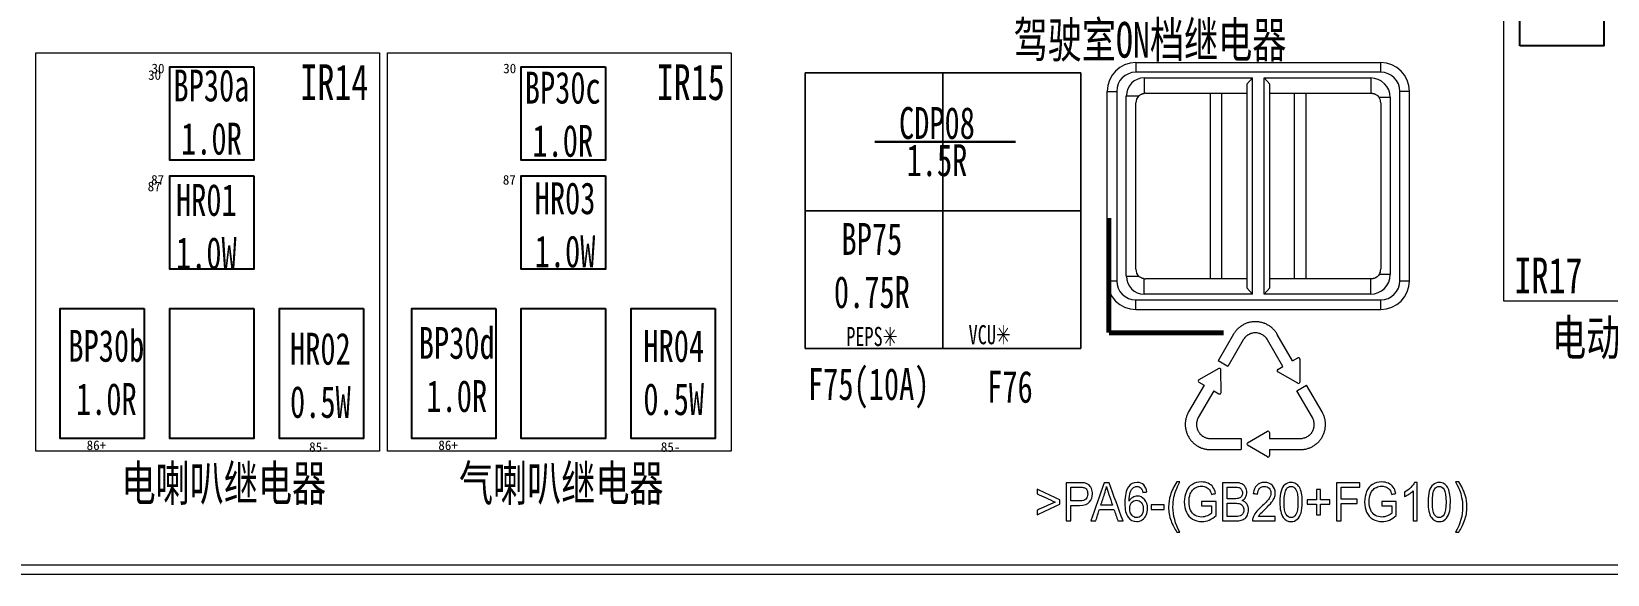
# Model space of a CAD drawing. Header units: millimetres. Extents: x 1543 to 5748, y 1576 to 2417.
# Drawn here: x 4589.6 to 4713.1, y 2159.9 to 2202.5 of the extents above; entities that cross this region are included whole.
import ezdxf

# ---------------------------------------------------------------- set-up
doc = ezdxf.new("R2010")
doc.units = ezdxf.units.MM
doc.layers.get('0').update_dxf_attribs({"lineweight": 25})
doc.layers.add('1', color=7, linetype='Continuous', true_color=0xffffff)
doc.layers.add('111', color=7, linetype='Continuous', true_color=0xffffff)
doc.layers.add('1轮廓实线层', color=7, linetype='Continuous', lineweight=50)
doc.layers.add('基本型', color=7, linetype='Continuous', lineweight=18)
doc.styles.add('ROMANS', font='romans.shx', dxfattribs={"height": 2.5})
doc.styles.add('仿宋3.5', font='simfang.ttf', dxfattribs={"height": 3.5})
doc.styles.add('宋体', font='')
doc.styles.add('标准', font='fangsong.ttf', dxfattribs={"width": 0.7, "height": 3.5})
doc.styles.get('宋体').set_extended_font_data('宋体')

msp = doc.modelspace()

# ---------------------------------------------------------------- linework, layer by layer
at = {"lineweight": 13}
for points in [[(4705, 2212.56), (4731.95, 2212.56), (4731.95, 2181.33), (4705, 2181.33)], [(4616.87, 2169.55), (4589.92, 2169.55), (4589.92, 2200.78), (4616.87, 2200.78)], [(4644.44, 2169.55), (4617.49, 2169.55), (4617.49, 2200.78), (4644.44, 2200.78)]]:
    msp.add_lwpolyline(points, close=True, dxfattribs=at)
at = {"lineweight": 25, "flags": 128}
for points in [[(4706.25, 2201.35), (4706.25, 2211.56), (4712.85, 2211.56), (4712.85, 2201.35)], [(4607.03, 2199.69), (4607.03, 2192.38), (4600.43, 2192.38), (4600.43, 2199.69)], [(4634.59, 2199.69), (4634.59, 2192.38), (4627.99, 2192.38), (4627.99, 2199.69)], [(4607.03, 2191.15), (4607.03, 2183.84), (4600.43, 2183.84), (4600.43, 2191.15)], [(4634.59, 2191.15), (4634.59, 2183.84), (4627.99, 2183.84), (4627.99, 2191.15)], [(4598.43, 2180.75), (4598.43, 2170.55), (4591.83, 2170.55), (4591.83, 2180.75)], [(4607.03, 2180.75), (4607.03, 2170.55), (4600.43, 2170.55), (4600.43, 2180.75)], [(4615.62, 2180.75), (4615.62, 2170.55), (4609.03, 2170.55), (4609.03, 2180.75)], [(4625.99, 2180.75), (4625.99, 2170.55), (4619.4, 2170.55), (4619.4, 2180.75)], [(4634.59, 2180.75), (4634.59, 2170.55), (4627.99, 2170.55), (4627.99, 2180.75)], [(4643.19, 2180.75), (4643.19, 2170.55), (4636.59, 2170.55), (4636.59, 2180.75)]]:
    msp.add_lwpolyline(points, close=True, dxfattribs=at)
at = {"layer": '1', "linetype": 'Continuous', "lineweight": 18}
for p, q in [((4676.16, 2200.02), (4695.36, 2200.02)), ((4673.91, 2182.92), (4673.91, 2197.77)), ((4676.82, 2198.82), (4685.31, 2198.82)), ((4684.86, 2198.32), (4685.31, 2198.82)), ((4684.86, 2198.32), (4684.86, 2182.37)), ((4685.31, 2181.87), (4685.31, 2198.82)), ((4686.66, 2198.32), (4686.21, 2198.82)), ((4686.21, 2198.82), (4694.57, 2198.82)), ((4686.21, 2181.87), (4686.21, 2198.82)), ((4686.66, 2182.37), (4686.66, 2198.32)), ((4697.61, 2182.92), (4697.61, 2197.77)), ((4675.41, 2183.27), (4675.41, 2197.42)), ((4676.16, 2183.82), (4676.16, 2196.87)), ((4676.91, 2197.62), (4684.86, 2197.62)), ((4682.01, 2183.07), (4682.01, 2197.62)), ((4682.91, 2183.07), (4682.91, 2197.62)), ((4686.66, 2197.62), (4694.57, 2197.62)), ((4688.61, 2183.07), (4688.61, 2197.62)), ((4689.51, 2183.07), (4689.51, 2197.62)), ((4695.36, 2196.87), (4695.36, 2183.82)), ((4696.11, 2197.28), (4696.11, 2183.41)), ((4684.86, 2183.07), (4676.91, 2183.07)), ((4694.57, 2183.07), (4686.66, 2183.07)), ((4685.31, 2181.87), (4676.82, 2181.87)), ((4684.86, 2182.37), (4685.31, 2181.87)), ((4686.66, 2182.37), (4686.21, 2181.87)), ((4694.57, 2181.87), (4686.21, 2181.87)), ((4676.16, 2180.67), (4695.36, 2180.67)), ((4683.82, 2178.73), (4682.61, 2176.64)), ((4684.58, 2178.29), (4683.37, 2176.2)), ((4687.69, 2176.19), (4686.48, 2178.29)), ((4688.45, 2176.63), (4687.25, 2178.72)), ((4688.45, 2176.63), (4688.86, 2176.87)), ((4689.02, 2176.77), (4689.01, 2174.98)), ((4682.66, 2176.04), (4681.11, 2175.16)), ((4683.37, 2176.2), (4682.61, 2176.64)), ((4682.84, 2174.16), (4682.83, 2175.94)), ((4687.29, 2175.96), (4687.69, 2176.19)), ((4688.85, 2174.89), (4687.29, 2175.77)), ((4681.51, 2174.74), (4680.3, 2172.65)), ((4682.27, 2174.3), (4681.06, 2172.21)), ((4681.11, 2174.97), (4681.51, 2174.74)), ((4682.27, 2174.3), (4682.68, 2174.06)), ((4688.79, 2174.29), (4689.55, 2174.73)), ((4690, 2172.2), (4688.79, 2174.29)), ((4690.76, 2172.64), (4689.55, 2174.73)), ((4684.92, 2170.21), (4686.47, 2171.12)), ((4686.63, 2171.02), (4686.63, 2170.56)), ((4682.01, 2170.56), (4684.43, 2170.56)), ((4682.01, 2169.68), (4684.43, 2169.68)), ((4684.43, 2170.56), (4684.43, 2169.68)), ((4686.47, 2169.12), (4684.92, 2170.02)), ((4686.63, 2170.56), (4689.05, 2170.56)), ((4686.63, 2169.68), (4689.05, 2169.68)), ((4686.63, 2169.68), (4686.63, 2169.21)), ((4764.72, 2159.89), (4523.22, 2159.89))]:
    msp.add_line(p, q, dxfattribs=at)
at = {"layer": '1', "linetype": 'Continuous', "lineweight": 13}
for p, q in [((4676.16, 2200.02), (4676.16, 2199.27)), ((4695.36, 2199.27), (4676.16, 2199.27)), ((4695.36, 2199.27), (4695.36, 2200.02)), ((4673.91, 2197.77), (4674.66, 2197.77)), ((4674.66, 2197.77), (4674.66, 2182.92)), ((4676.82, 2198.82), (4676.82, 2197.61)), ((4694.57, 2198.82), (4694.57, 2197.62)), ((4697.61, 2197.77), (4696.86, 2197.77)), ((4696.86, 2182.92), (4696.86, 2197.77)), ((4675.41, 2197.42), (4676.4, 2197.42)), ((4696.11, 2197.28), (4695.24, 2197.28)), ((4675.41, 2183.27), (4676.4, 2183.27)), ((4676.82, 2181.87), (4676.82, 2183.08)), ((4694.57, 2181.87), (4694.57, 2183.07)), ((4696.11, 2183.41), (4695.24, 2183.41)), ((4673.91, 2182.92), (4674.66, 2182.92)), ((4696.86, 2182.92), (4697.61, 2182.92)), ((4676.16, 2180.67), (4676.16, 2181.42)), ((4676.16, 2181.42), (4695.36, 2181.42)), ((4695.36, 2180.67), (4695.36, 2181.42)), ((4523.22, 2160.64), (4764.72, 2160.64))]:
    msp.add_line(p, q, dxfattribs=at)
at = {"layer": '1', "linetype": 'Continuous', "lineweight": 18}
for centre, radius, start, end in [((4676.16, 2197.77), 2.25, 90, 180), ((4695.36, 2197.77), 2.25, 0, 90), ((4676.82, 2197.42), 1.4, 90, 179.9997), ((4694.57, 2197.28), 1.54, 0, 90), ((4676.91, 2196.87), 0.75, 133.3416, 180), ((4694.61, 2196.87), 0.75, 0, 33.0555), ((4676.82, 2183.27), 1.4, 180.0003, 270), ((4676.91, 2183.82), 0.75, 180, 226.6584), ((4694.57, 2183.41), 1.54, 270, 0), ((4694.61, 2183.82), 0.75, 326.9445, 0), ((4676.16, 2182.92), 2.25, 180, 270), ((4695.36, 2182.92), 2.25, 270, 0), ((4688.91, 2176.77), 0.11, 359.5337, 119.938), ((4682.72, 2175.94), 0.11, 0.4663, 119.4726), ((4687.34, 2175.87), 0.11, 119.938, 240.4805), ((4681.16, 2175.06), 0.11, 119.4726, 240.0155), ((4688.9, 2174.98), 0.11, 240.4805, 359.5337), ((4682.73, 2174.16), 0.11, 240.0155, 0.4663), ((4686.52, 2171.02), 0.11, 0, 120.4034), ((4684.98, 2170.12), 0.11, 120.4034, 239.5505), ((4686.52, 2169.21), 0.11, 239.5505, 0)]:
    msp.add_arc(centre, radius, start, end, dxfattribs=at)
at = {"layer": '1', "linetype": 'Continuous', "lineweight": 13}
for centre, start, end in [((4676.16, 2197.77), 90, 180), ((4695.36, 2197.77), 0, 90), ((4676.16, 2182.92), 180, 270), ((4695.36, 2182.92), 270, 0)]:
    msp.add_arc(centre, 1.5, start, end, dxfattribs=at)
at = {"layer": '1', "linetype": 'Continuous', "lineweight": 18}
for centre, major_axis, start_param, end_param in [((4676.91, 2196.87), (-0.048, 0.748), 6.219578, 6.347192), ((4676.91, 2183.82), (0.056, 0.748), 3.08842, 3.216034)]:
    msp.add_ellipse(centre, major_axis=major_axis, ratio=1, start_param=start_param, end_param=end_param, dxfattribs=at)
for points, knots in [([(4676.4, 2197.42), (4676.42, 2197.44), (4676.44, 2197.45), (4676.49, 2197.49), (4676.52, 2197.51), (4676.56, 2197.53), (4676.58, 2197.54), (4676.61, 2197.56), (4676.63, 2197.56), (4676.66, 2197.57), (4676.67, 2197.58), (4676.69, 2197.59), (4676.7, 2197.59), (4676.73, 2197.6), (4676.75, 2197.6), (4676.77, 2197.61), (4676.78, 2197.61), (4676.8, 2197.61), (4676.8, 2197.61), (4676.81, 2197.61), (4676.81, 2197.61), (4676.82, 2197.61)], [0, 0, 0, 0, 0.25, 0.25, 0.5, 0.5, 0.625, 0.625, 0.75, 0.75, 0.8125, 0.8125, 0.875, 0.875, 0.9375, 0.9375, 0.96875, 0.96875, 0.984375, 0.984375, 1, 1, 1, 1]), ([(4694.61, 2197.62), (4694.64, 2197.62), (4694.66, 2197.62), (4694.69, 2197.62), (4694.7, 2197.61), (4694.72, 2197.61), (4694.73, 2197.61), (4694.76, 2197.6), (4694.78, 2197.6), (4694.81, 2197.59), (4694.83, 2197.59), (4694.86, 2197.58), (4694.88, 2197.57), (4694.91, 2197.56), (4694.92, 2197.55), (4694.96, 2197.53), (4694.99, 2197.52), (4695.06, 2197.48), (4695.1, 2197.44), (4695.18, 2197.37), (4695.21, 2197.32), (4695.24, 2197.28)], [0, 0, 0, 0, 0.0625, 0.0625, 0.09375, 0.09375, 0.125, 0.125, 0.1875, 0.1875, 0.25, 0.25, 0.3125, 0.3125, 0.375, 0.375, 0.5, 0.5, 0.75, 0.75, 1, 1, 1, 1]), ([(4676.82, 2183.08), (4676.81, 2183.08), (4676.8, 2183.08), (4676.79, 2183.08), (4676.78, 2183.08), (4676.77, 2183.08), (4676.77, 2183.08), (4676.76, 2183.09), (4676.75, 2183.09), (4676.73, 2183.09), (4676.72, 2183.09), (4676.7, 2183.1), (4676.69, 2183.1), (4676.67, 2183.11), (4676.66, 2183.11), (4676.64, 2183.12), (4676.63, 2183.13), (4676.61, 2183.13), (4676.6, 2183.14), (4676.58, 2183.15), (4676.56, 2183.16), (4676.52, 2183.18), (4676.49, 2183.2), (4676.44, 2183.23), (4676.42, 2183.25), (4676.4, 2183.27)], [0, 0, 0, 0, 0.03125, 0.03125, 0.046875, 0.046875, 0.0625, 0.0625, 0.09375, 0.09375, 0.125, 0.125, 0.1875, 0.1875, 0.25, 0.25, 0.3125, 0.3125, 0.375, 0.375, 0.5, 0.5, 0.75, 0.75, 1, 1, 1, 1]), ([(4695.24, 2183.41), (4695.21, 2183.37), (4695.18, 2183.32), (4695.1, 2183.25), (4695.06, 2183.21), (4694.99, 2183.17), (4694.96, 2183.15), (4694.91, 2183.13), (4694.88, 2183.12), (4694.83, 2183.1), (4694.81, 2183.1), (4694.78, 2183.09), (4694.76, 2183.08), (4694.72, 2183.08), (4694.7, 2183.07), (4694.66, 2183.07), (4694.64, 2183.07), (4694.61, 2183.07)], [0, 0, 0, 0, 0.25, 0.25, 0.5, 0.5, 0.625, 0.625, 0.75, 0.75, 0.8125, 0.8125, 0.875, 0.875, 0.9375, 0.9375, 1, 1, 1, 1]), ([(4687.25, 2178.72), (4687.2, 2178.8), (4687.11, 2178.94), (4686.99, 2179.07), (4686.9, 2179.16), (4686.87, 2179.19), (4686.82, 2179.24), (4686.8, 2179.25), (4686.77, 2179.28), (4686.69, 2179.34), (4686.52, 2179.45), (4686.37, 2179.53), (4686.27, 2179.57), (4686.25, 2179.58), (4686.21, 2179.59), (4686.15, 2179.62), (4686.09, 2179.63), (4685.96, 2179.67), (4685.88, 2179.68), (4685.75, 2179.7), (4685.71, 2179.71), (4685.62, 2179.71), (4685.58, 2179.71), (4685.45, 2179.71), (4685.27, 2179.7), (4685.11, 2179.67), (4685, 2179.64), (4684.98, 2179.63), (4684.94, 2179.62), (4684.92, 2179.62), (4684.86, 2179.59), (4684.82, 2179.58), (4684.7, 2179.53), (4684.62, 2179.49), (4684.51, 2179.43), (4684.45, 2179.39), (4684.4, 2179.36), (4684.36, 2179.33), (4684.35, 2179.32), (4684.26, 2179.25), (4684.13, 2179.14), (4684.02, 2179.01), (4683.91, 2178.87), (4683.86, 2178.8), (4683.82, 2178.73)], [0, 0, 0, 0, 0.0625, 0.125, 0.125, 0.15625, 0.15625, 0.171875, 0.171875, 0.1875, 0.25, 0.3125, 0.3125, 0.328125, 0.328125, 0.34375, 0.375, 0.375, 0.4375, 0.4375, 0.46875, 0.46875, 0.5, 0.5, 0.5625, 0.625, 0.625, 0.640625, 0.640625, 0.65625, 0.65625, 0.6875, 0.6875, 0.75, 0.75, 0.78125, 0.796875, 0.796875, 0.8125, 0.8125, 0.875, 0.9375, 0.9375, 1, 1, 1, 1]), ([(4686.48, 2178.29), (4686.46, 2178.33), (4686.41, 2178.41), (4686.34, 2178.48), (4686.29, 2178.53), (4686.27, 2178.55), (4686.24, 2178.58), (4686.22, 2178.59), (4686.16, 2178.64), (4686.08, 2178.69), (4686, 2178.73), (4685.93, 2178.76), (4685.91, 2178.77), (4685.86, 2178.78), (4685.84, 2178.79), (4685.77, 2178.81), (4685.72, 2178.82), (4685.65, 2178.83), (4685.63, 2178.83), (4685.58, 2178.83), (4685.56, 2178.83), (4685.48, 2178.83), (4685.39, 2178.83), (4685.29, 2178.81), (4685.23, 2178.79), (4685.2, 2178.78), (4685.16, 2178.77), (4685.13, 2178.76), (4685.07, 2178.73), (4685.02, 2178.71), (4684.96, 2178.68), (4684.94, 2178.66), (4684.9, 2178.64), (4684.88, 2178.62), (4684.83, 2178.58), (4684.75, 2178.52), (4684.69, 2178.44), (4684.63, 2178.37), (4684.6, 2178.33), (4684.58, 2178.29)], [0, 0, 0, 0, 0.0625, 0.125, 0.125, 0.15625, 0.15625, 0.1875, 0.1875, 0.25, 0.3125, 0.3125, 0.34375, 0.34375, 0.375, 0.375, 0.4375, 0.4375, 0.46875, 0.46875, 0.5, 0.5, 0.5625, 0.625, 0.625, 0.65625, 0.65625, 0.6875, 0.6875, 0.75, 0.75, 0.78125, 0.78125, 0.8125, 0.8125, 0.875, 0.9375, 0.9375, 1, 1, 1, 1]), ([(4680.3, 2172.65), (4680.26, 2172.57), (4680.22, 2172.49), (4680.15, 2172.33), (4680.13, 2172.25), (4680.09, 2172.13), (4680.08, 2172.09), (4680.07, 2172.02), (4680.07, 2172), (4680.06, 2171.96), (4680.06, 2171.94), (4680.04, 2171.83), (4680.03, 2171.66), (4680.04, 2171.49), (4680.06, 2171.38), (4680.06, 2171.36), (4680.07, 2171.31), (4680.08, 2171.25), (4680.09, 2171.19), (4680.13, 2171.06), (4680.15, 2170.98), (4680.2, 2170.86), (4680.22, 2170.82), (4680.26, 2170.74), (4680.28, 2170.71), (4680.35, 2170.59), (4680.44, 2170.45), (4680.55, 2170.32), (4680.65, 2170.23), (4680.68, 2170.2), (4680.74, 2170.14), (4680.78, 2170.12), (4680.88, 2170.04), (4680.95, 2169.99), (4681.06, 2169.93), (4681.12, 2169.89), (4681.18, 2169.87), (4681.22, 2169.85), (4681.24, 2169.84), (4681.34, 2169.8), (4681.5, 2169.74), (4681.67, 2169.71), (4681.8, 2169.69), (4681.84, 2169.69), (4681.93, 2169.68), (4681.97, 2169.68), (4682.01, 2169.68)], [0, 0, 0, 0, 0.0625, 0.0625, 0.125, 0.125, 0.15625, 0.15625, 0.171875, 0.171875, 0.1875, 0.1875, 0.25, 0.3125, 0.3125, 0.328125, 0.328125, 0.34375, 0.375, 0.375, 0.4375, 0.4375, 0.46875, 0.46875, 0.5, 0.5, 0.5625, 0.625, 0.625, 0.65625, 0.65625, 0.6875, 0.6875, 0.75, 0.75, 0.78125, 0.796875, 0.796875, 0.8125, 0.8125, 0.875, 0.9375, 0.9375, 0.96875, 0.96875, 1, 1, 1, 1]), ([(4681.06, 2172.21), (4681.04, 2172.16), (4681, 2172.08), (4680.97, 2171.99), (4680.95, 2171.92), (4680.94, 2171.89), (4680.93, 2171.85), (4680.93, 2171.82), (4680.92, 2171.75), (4680.91, 2171.66), (4680.92, 2171.56), (4680.93, 2171.49), (4680.93, 2171.47), (4680.94, 2171.42), (4680.95, 2171.4), (4680.97, 2171.33), (4680.98, 2171.28), (4681.01, 2171.21), (4681.02, 2171.19), (4681.04, 2171.15), (4681.05, 2171.13), (4681.09, 2171.07), (4681.14, 2170.99), (4681.2, 2170.91), (4681.25, 2170.86), (4681.27, 2170.85), (4681.31, 2170.82), (4681.33, 2170.8), (4681.38, 2170.76), (4681.42, 2170.73), (4681.49, 2170.69), (4681.51, 2170.68), (4681.55, 2170.66), (4681.57, 2170.65), (4681.64, 2170.62), (4681.73, 2170.59), (4681.82, 2170.57), (4681.92, 2170.56), (4681.97, 2170.56), (4682.01, 2170.56)], [0, 0, 0, 0, 0.0625, 0.125, 0.125, 0.15625, 0.15625, 0.1875, 0.1875, 0.25, 0.3125, 0.3125, 0.34375, 0.34375, 0.375, 0.375, 0.4375, 0.4375, 0.46875, 0.46875, 0.5, 0.5, 0.5625, 0.625, 0.625, 0.65625, 0.65625, 0.6875, 0.6875, 0.75, 0.75, 0.78125, 0.78125, 0.8125, 0.8125, 0.875, 0.9375, 0.9375, 1, 1, 1, 1]), ([(4689.05, 2169.68), (4689.14, 2169.68), (4689.22, 2169.68), (4689.39, 2169.71), (4689.48, 2169.72), (4689.6, 2169.76), (4689.64, 2169.77), (4689.7, 2169.79), (4689.73, 2169.8), (4689.77, 2169.81), (4689.87, 2169.85), (4690.04, 2169.94), (4690.18, 2170.03), (4690.27, 2170.1), (4690.29, 2170.11), (4690.32, 2170.14), (4690.37, 2170.18), (4690.42, 2170.22), (4690.51, 2170.32), (4690.57, 2170.38), (4690.64, 2170.48), (4690.67, 2170.52), (4690.72, 2170.59), (4690.74, 2170.63), (4690.81, 2170.74), (4690.88, 2170.89), (4690.94, 2171.06), (4690.97, 2171.18), (4690.98, 2171.22), (4691, 2171.31), (4691.01, 2171.35), (4691.02, 2171.48), (4691.03, 2171.56), (4691.03, 2171.69), (4691.03, 2171.76), (4691.02, 2171.82), (4691.02, 2171.87), (4691.01, 2171.89), (4691, 2171.99), (4690.97, 2172.16), (4690.91, 2172.33), (4690.86, 2172.45), (4690.84, 2172.49), (4690.81, 2172.56), (4690.78, 2172.6), (4690.76, 2172.64)], [0, 0, 0, 0, 0.0625, 0.0625, 0.125, 0.125, 0.15625, 0.15625, 0.171875, 0.171875, 0.1875, 0.25, 0.3125, 0.3125, 0.328125, 0.328125, 0.34375, 0.375, 0.375, 0.4375, 0.4375, 0.46875, 0.46875, 0.5, 0.5, 0.5625, 0.625, 0.625, 0.65625, 0.65625, 0.6875, 0.6875, 0.75, 0.75, 0.78125, 0.796875, 0.796875, 0.8125, 0.8125, 0.875, 0.9375, 0.9375, 0.96875, 0.96875, 1, 1, 1, 1]), ([(4689.05, 2170.56), (4689.1, 2170.56), (4689.19, 2170.56), (4689.29, 2170.58), (4689.36, 2170.6), (4689.38, 2170.61), (4689.42, 2170.62), (4689.45, 2170.63), (4689.51, 2170.66), (4689.6, 2170.7), (4689.68, 2170.75), (4689.74, 2170.8), (4689.76, 2170.81), (4689.79, 2170.84), (4689.81, 2170.86), (4689.86, 2170.91), (4689.89, 2170.95), (4689.94, 2171), (4689.95, 2171.02), (4689.98, 2171.06), (4689.99, 2171.08), (4690.03, 2171.14), (4690.07, 2171.23), (4690.1, 2171.32), (4690.12, 2171.39), (4690.12, 2171.41), (4690.13, 2171.46), (4690.14, 2171.48), (4690.15, 2171.56), (4690.15, 2171.6), (4690.15, 2171.68), (4690.15, 2171.7), (4690.14, 2171.75), (4690.14, 2171.77), (4690.13, 2171.84), (4690.11, 2171.94), (4690.08, 2172.03), (4690.05, 2172.12), (4690.03, 2172.16), (4690, 2172.2)], [0, 0, 0, 0, 0.0625, 0.125, 0.125, 0.15625, 0.15625, 0.1875, 0.1875, 0.25, 0.3125, 0.3125, 0.34375, 0.34375, 0.375, 0.375, 0.4375, 0.4375, 0.46875, 0.46875, 0.5, 0.5, 0.5625, 0.625, 0.625, 0.65625, 0.65625, 0.6875, 0.6875, 0.75, 0.75, 0.78125, 0.78125, 0.8125, 0.8125, 0.875, 0.9375, 0.9375, 1, 1, 1, 1]), ([(4672.13, 2167.07), (4672.03, 2167.08), (4671.9, 2167.09), (4671.38, 2167.09), (4671.04, 2167.09), (4670.7, 2167.09)], [0, 0, 0, 0, 0.345027, 0.345027, 1, 1, 1, 1]), ([(4672.68, 2166.64), (4672.62, 2166.76), (4672.55, 2166.86), (4672.37, 2166.99), (4672.26, 2167.04), (4672.13, 2167.07)], [0, 0, 0, 0, 0.5, 0.5, 1, 1, 1, 1]), ([(4677.03, 2166.36), (4677, 2166.59), (4676.92, 2166.78), (4676.65, 2167.04), (4676.48, 2167.11), (4675.98, 2167.11), (4675.75, 2166.99), (4675.58, 2166.76)], [0, 0, 0, 0, 0.298082, 0.298082, 0.597788, 0.597788, 1, 1, 1, 1]), ([(4681.84, 2167.04), (4681.68, 2167.11), (4681.5, 2167.15), (4681.04, 2167.15), (4680.8, 2167.08), (4680.39, 2166.84), (4680.23, 2166.65), (4680.01, 2166.14), (4679.96, 2165.87), (4679.96, 2165.28), (4680.01, 2165.02), (4680.23, 2164.54), (4680.4, 2164.36), (4680.61, 2164.23)], [0, 0, 0, 0, 0.126555, 0.126555, 0.300511, 0.300511, 0.474468, 0.474468, 0.648424, 0.648424, 0.824212, 0.824212, 1, 1, 1, 1]), ([(4684.47, 2167), (4684.35, 2167.06), (4684.18, 2167.09), (4683.64, 2167.09), (4683.3, 2167.09), (4682.96, 2167.09)], [0, 0, 0, 0, 0.378653, 0.378653, 1, 1, 1, 1]), ([(4684.77, 2165.96), (4684.84, 2166.08), (4684.87, 2166.2), (4684.87, 2166.46), (4684.83, 2166.6), (4684.69, 2166.85), (4684.59, 2166.94), (4684.47, 2167)], [0, 0, 0, 0, 0.316888, 0.316888, 0.658444, 0.658444, 1, 1, 1, 1]), ([(4686.8, 2165.55), (4686.91, 2165.68), (4686.98, 2165.8), (4687.07, 2166.03), (4687.09, 2166.15), (4687.09, 2166.51), (4687.02, 2166.71), (4686.71, 2167.03), (4686.51, 2167.11), (4685.99, 2167.11), (4685.79, 2167.03), (4685.64, 2166.88)], [0, 0, 0, 0, 0.127463, 0.127463, 0.254927, 0.254927, 0.504171, 0.504171, 0.753415, 0.753415, 1, 1, 1, 1]), ([(4688.71, 2167.01), (4688.6, 2167.07), (4688.47, 2167.11), (4688.13, 2167.11), (4687.97, 2167.05), (4687.84, 2166.93)], [0, 0, 0, 0, 0.425101, 0.425101, 1, 1, 1, 1]), ([(4689.15, 2166.28), (4689.11, 2166.46), (4689.05, 2166.61), (4688.91, 2166.85), (4688.82, 2166.94), (4688.71, 2167.01)], [0, 0, 0, 0, 0.5, 0.5, 1, 1, 1, 1]), ([(4695.97, 2167.04), (4695.81, 2167.11), (4695.63, 2167.15), (4695.17, 2167.15), (4694.93, 2167.08), (4694.52, 2166.84), (4694.36, 2166.65), (4694.14, 2166.14), (4694.09, 2165.87), (4694.09, 2165.28), (4694.14, 2165.02), (4694.36, 2164.54), (4694.53, 2164.36), (4694.74, 2164.23)], [0, 0, 0, 0, 0.126555, 0.126555, 0.300511, 0.300511, 0.474468, 0.474468, 0.648424, 0.648424, 0.824212, 0.824212, 1, 1, 1, 1]), ([(4700.33, 2167.01), (4700.22, 2167.07), (4700.09, 2167.11), (4699.75, 2167.11), (4699.59, 2167.05), (4699.46, 2166.93)], [0, 0, 0, 0, 0.425101, 0.425101, 1, 1, 1, 1]), ([(4700.76, 2166.28), (4700.72, 2166.46), (4700.67, 2166.61), (4700.52, 2166.85), (4700.43, 2166.94), (4700.33, 2167.01)], [0, 0, 0, 0, 0.5, 0.5, 1, 1, 1, 1]), ([(4671.06, 2166.74), (4671.29, 2166.74), (4671.52, 2166.74), (4671.91, 2166.74), (4672.02, 2166.73), (4672.08, 2166.71)], [0, 0, 0, 0, 0.587544, 0.587544, 1, 1, 1, 1]), ([(4672.31, 2166.54), (4672.36, 2166.45), (4672.39, 2166.34), (4672.39, 2166.04), (4672.34, 2165.91), (4672.25, 2165.81)], [0, 0, 0, 0, 0.421594, 0.421594, 1, 1, 1, 1]), ([(4672.54, 2165.58), (4672.69, 2165.76), (4672.76, 2165.97), (4672.76, 2166.37), (4672.73, 2166.51), (4672.68, 2166.64)], [0, 0, 0, 0, 0.631179, 0.631179, 1, 1, 1, 1]), ([(4673.86, 2166.78), (4673.9, 2166.62), (4673.96, 2166.41), (4674.14, 2165.88), (4674.24, 2165.6), (4674.33, 2165.33)], [0, 0, 0, 0, 0.476823, 0.476823, 1, 1, 1, 1]), ([(4675.58, 2166.76), (4675.39, 2166.5), (4675.3, 2166.08), (4675.3, 2164.98), (4675.38, 2164.61), (4675.56, 2164.38)], [0, 0, 0, 0, 0.528302, 0.528302, 1, 1, 1, 1]), ([(4675.83, 2165.53), (4675.94, 2165.65), (4676.06, 2165.71), (4676.36, 2165.71), (4676.49, 2165.65), (4676.59, 2165.53)], [0, 0, 0, 0, 0.497706, 0.497706, 1, 1, 1, 1]), ([(4676.84, 2165.77), (4676.69, 2165.95), (4676.5, 2166.04), (4676.15, 2166.04), (4676.03, 2166.01), (4675.92, 2165.94)], [0, 0, 0, 0, 0.636183, 0.636183, 1, 1, 1, 1]), ([(4675.97, 2166.7), (4676.05, 2166.77), (4676.14, 2166.8), (4676.37, 2166.8), (4676.48, 2166.75), (4676.57, 2166.65)], [0, 0, 0, 0, 0.446064, 0.446064, 1, 1, 1, 1]), ([(4676.97, 2164.54), (4677.04, 2164.7), (4677.08, 2164.88), (4677.08, 2165.35), (4677, 2165.59), (4676.84, 2165.77)], [0, 0, 0, 0, 0.39644, 0.39644, 1, 1, 1, 1]), ([(4678.87, 2166.11), (4678.78, 2165.82), (4678.73, 2165.51), (4678.73, 2164.81), (4678.79, 2164.46), (4678.92, 2164.11)], [0, 0, 0, 0, 0.468439, 0.468439, 1, 1, 1, 1]), ([(4679.62, 2163.21), (4679.25, 2163.87), (4679.07, 2164.52), (4679.07, 2165.44), (4679.1, 2165.69), (4679.15, 2165.95)], [0, 0, 0, 0, 0.717884, 0.717884, 1, 1, 1, 1]), ([(4680.81, 2164.53), (4680.65, 2164.62), (4680.53, 2164.75), (4680.37, 2165.11), (4680.33, 2165.34), (4680.33, 2165.82), (4680.36, 2166.02), (4680.43, 2166.21)], [0, 0, 0, 0, 0.356122, 0.356122, 0.712245, 0.712245, 1, 1, 1, 1]), ([(4680.43, 2166.21), (4680.47, 2166.32), (4680.53, 2166.41), (4680.67, 2166.59), (4680.77, 2166.67), (4680.89, 2166.72)], [0, 0, 0, 0, 0.5, 0.5, 1, 1, 1, 1]), ([(4680.89, 2166.72), (4681.01, 2166.78), (4681.15, 2166.81), (4681.45, 2166.81), (4681.57, 2166.78), (4681.68, 2166.73)], [0, 0, 0, 0, 0.546083, 0.546083, 1, 1, 1, 1]), ([(4683.32, 2166.74), (4683.5, 2166.74), (4683.68, 2166.74), (4684.05, 2166.74), (4684.19, 2166.73), (4684.27, 2166.7)], [0, 0, 0, 0, 0.482121, 0.482121, 1, 1, 1, 1]), ([(4684.45, 2166.54), (4684.49, 2166.47), (4684.52, 2166.38), (4684.52, 2166.17), (4684.49, 2166.09), (4684.45, 2166.02)], [0, 0, 0, 0, 0.484962, 0.484962, 1, 1, 1, 1]), ([(4684.92, 2164.57), (4684.97, 2164.69), (4685, 2164.82), (4685, 2165.14), (4684.95, 2165.29), (4684.78, 2165.55), (4684.65, 2165.64), (4684.49, 2165.69)], [0, 0, 0, 0, 0.286385, 0.286385, 0.643192, 0.643192, 1, 1, 1, 1]), ([(4686.6, 2165.84), (4686.49, 2165.68), (4686.29, 2165.47), (4685.81, 2165.03), (4685.67, 2164.88), (4685.47, 2164.62), (4685.4, 2164.48), (4685.35, 2164.35)], [0, 0, 0, 0, 0.437784, 0.437784, 0.718892, 0.718892, 1, 1, 1, 1]), ([(4685.86, 2166.64), (4685.96, 2166.75), (4686.08, 2166.8), (4686.39, 2166.8), (4686.52, 2166.75), (4686.61, 2166.65)], [0, 0, 0, 0, 0.515556, 0.515556, 1, 1, 1, 1]), ([(4686.61, 2166.65), (4686.7, 2166.55), (4686.75, 2166.43), (4686.75, 2166.14), (4686.7, 2165.99), (4686.6, 2165.84)], [0, 0, 0, 0, 0.513441, 0.513441, 1, 1, 1, 1]), ([(4687.55, 2166.43), (4687.48, 2166.21), (4687.45, 2165.93), (4687.45, 2165.01), (4687.54, 2164.6), (4687.72, 2164.35)], [0, 0, 0, 0, 0.386288, 0.386288, 1, 1, 1, 1]), ([(4687.94, 2164.59), (4687.84, 2164.75), (4687.79, 2165.08), (4687.79, 2166.07), (4687.85, 2166.4), (4687.96, 2166.59)], [0, 0, 0, 0, 0.50039, 0.50039, 1, 1, 1, 1]), ([(4687.96, 2166.59), (4688.05, 2166.73), (4688.17, 2166.8), (4688.48, 2166.8), (4688.61, 2166.72), (4688.71, 2166.56)], [0, 0, 0, 0, 0.495495, 0.495495, 1, 1, 1, 1]), ([(4688.71, 2166.56), (4688.81, 2166.4), (4688.87, 2166.07), (4688.87, 2165.08), (4688.81, 2164.75), (4688.71, 2164.59)], [0, 0, 0, 0, 0.501169, 0.501169, 1, 1, 1, 1]), ([(4689.11, 2164.72), (4689.17, 2164.94), (4689.21, 2165.22), (4689.21, 2165.87), (4689.19, 2166.11), (4689.15, 2166.28)], [0, 0, 0, 0, 0.542553, 0.542553, 1, 1, 1, 1]), ([(4694.94, 2164.53), (4694.78, 2164.62), (4694.66, 2164.75), (4694.5, 2165.11), (4694.45, 2165.34), (4694.45, 2165.82), (4694.49, 2166.02), (4694.56, 2166.21)], [0, 0, 0, 0, 0.356122, 0.356122, 0.712245, 0.712245, 1, 1, 1, 1]), ([(4694.56, 2166.21), (4694.6, 2166.32), (4694.65, 2166.41), (4694.8, 2166.59), (4694.9, 2166.67), (4695.02, 2166.72)], [0, 0, 0, 0, 0.5, 0.5, 1, 1, 1, 1]), ([(4695.02, 2166.72), (4695.13, 2166.78), (4695.28, 2166.81), (4695.57, 2166.81), (4695.7, 2166.78), (4695.81, 2166.73)], [0, 0, 0, 0, 0.546083, 0.546083, 1, 1, 1, 1]), ([(4699.16, 2166.43), (4699.1, 2166.21), (4699.07, 2165.93), (4699.07, 2165.01), (4699.16, 2164.6), (4699.33, 2164.35)], [0, 0, 0, 0, 0.386288, 0.386288, 1, 1, 1, 1]), ([(4699.56, 2164.59), (4699.46, 2164.75), (4699.41, 2165.08), (4699.41, 2166.07), (4699.46, 2166.4), (4699.58, 2166.59)], [0, 0, 0, 0, 0.50039, 0.50039, 1, 1, 1, 1]), ([(4699.58, 2166.59), (4699.67, 2166.73), (4699.79, 2166.8), (4700.1, 2166.8), (4700.22, 2166.72), (4700.33, 2166.56)], [0, 0, 0, 0, 0.495495, 0.495495, 1, 1, 1, 1]), ([(4700.33, 2166.56), (4700.43, 2166.4), (4700.48, 2166.07), (4700.48, 2165.08), (4700.43, 2164.75), (4700.33, 2164.59)], [0, 0, 0, 0, 0.501169, 0.501169, 1, 1, 1, 1]), ([(4700.73, 2164.72), (4700.79, 2164.94), (4700.82, 2165.22), (4700.82, 2165.87), (4700.8, 2166.11), (4700.76, 2166.28)], [0, 0, 0, 0, 0.542553, 0.542553, 1, 1, 1, 1]), ([(4701.7, 2165.94), (4701.76, 2165.69), (4701.78, 2165.43), (4701.78, 2164.52), (4701.6, 2163.87), (4701.23, 2163.21)], [0, 0, 0, 0, 0.280908, 0.280908, 1, 1, 1, 1]), ([(4701.47, 2163.21), (4701.65, 2163.47), (4701.8, 2163.77), (4702.06, 2164.46), (4702.12, 2164.81), (4702.12, 2165.51), (4702.08, 2165.82), (4701.98, 2166.11)], [0, 0, 0, 0, 0.347072, 0.347072, 0.694143, 0.694143, 1, 1, 1, 1]), ([(4671.06, 2165.31), (4671.29, 2165.31), (4671.52, 2165.31), (4672.13, 2165.31), (4672.39, 2165.4), (4672.54, 2165.58)], [0, 0, 0, 0, 0.37655, 0.37655, 1, 1, 1, 1]), ([(4675.56, 2164.38), (4675.73, 2164.16), (4675.96, 2164.04), (4676.39, 2164.04), (4676.54, 2164.09), (4676.79, 2164.26), (4676.89, 2164.38), (4676.97, 2164.54)], [0, 0, 0, 0, 0.460829, 0.460829, 0.730415, 0.730415, 1, 1, 1, 1]), ([(4675.75, 2164.7), (4675.7, 2164.82), (4675.68, 2164.94), (4675.68, 2165.26), (4675.73, 2165.42), (4675.83, 2165.53)], [0, 0, 0, 0, 0.397129, 0.397129, 1, 1, 1, 1]), ([(4676.59, 2164.53), (4676.49, 2164.41), (4676.37, 2164.35), (4676.13, 2164.35), (4676.04, 2164.38), (4675.95, 2164.44)], [0, 0, 0, 0, 0.592375, 0.592375, 1, 1, 1, 1]), ([(4676.59, 2165.53), (4676.69, 2165.42), (4676.74, 2165.25), (4676.74, 2164.83), (4676.69, 2164.66), (4676.59, 2164.53)], [0, 0, 0, 0, 0.490018, 0.490018, 1, 1, 1, 1]), ([(4681.77, 2164.5), (4681.62, 2164.43), (4681.47, 2164.4), (4681.14, 2164.4), (4680.97, 2164.44), (4680.81, 2164.53)], [0, 0, 0, 0, 0.46473, 0.46473, 1, 1, 1, 1]), ([(4683.32, 2165.48), (4683.53, 2165.48), (4683.73, 2165.48), (4684.11, 2165.48), (4684.25, 2165.46), (4684.34, 2165.43)], [0, 0, 0, 0, 0.547547, 0.547547, 1, 1, 1, 1]), ([(4684.55, 2165.25), (4684.6, 2165.17), (4684.63, 2165.08), (4684.63, 2164.87), (4684.61, 2164.78), (4684.58, 2164.71)], [0, 0, 0, 0, 0.540741, 0.540741, 1, 1, 1, 1]), ([(4688.71, 2164.59), (4688.61, 2164.43), (4688.48, 2164.35), (4688.18, 2164.35), (4688.05, 2164.43), (4687.94, 2164.59)], [0, 0, 0, 0, 0.501134, 0.501134, 1, 1, 1, 1]), ([(4695.9, 2164.5), (4695.75, 2164.43), (4695.6, 2164.4), (4695.27, 2164.4), (4695.1, 2164.44), (4694.94, 2164.53)], [0, 0, 0, 0, 0.46473, 0.46473, 1, 1, 1, 1]), ([(4700.33, 2164.59), (4700.22, 2164.43), (4700.1, 2164.35), (4699.79, 2164.35), (4699.67, 2164.43), (4699.56, 2164.59)], [0, 0, 0, 0, 0.501134, 0.501134, 1, 1, 1, 1]), ([(4680.61, 2164.23), (4680.83, 2164.11), (4681.07, 2164.04), (4681.53, 2164.04), (4681.72, 2164.08), (4681.91, 2164.16)], [0, 0, 0, 0, 0.57485, 0.57485, 1, 1, 1, 1]), ([(4682.96, 2164.09), (4683.31, 2164.09), (4683.65, 2164.09), (4684.16, 2164.09), (4684.31, 2164.11), (4684.43, 2164.14)], [0, 0, 0, 0, 0.667114, 0.667114, 1, 1, 1, 1]), ([(4687.72, 2164.35), (4687.86, 2164.15), (4688.07, 2164.04), (4688.52, 2164.04), (4688.69, 2164.1), (4688.82, 2164.22)], [0, 0, 0, 0, 0.568627, 0.568627, 1, 1, 1, 1]), ([(4694.74, 2164.23), (4694.96, 2164.11), (4695.2, 2164.04), (4695.66, 2164.04), (4695.85, 2164.08), (4696.04, 2164.16)], [0, 0, 0, 0, 0.57485, 0.57485, 1, 1, 1, 1]), ([(4699.33, 2164.35), (4699.48, 2164.15), (4699.68, 2164.04), (4700.14, 2164.04), (4700.31, 2164.1), (4700.44, 2164.22)], [0, 0, 0, 0, 0.568627, 0.568627, 1, 1, 1, 1])]:
    msp.add_open_spline(points, degree=3, knots=knots, dxfattribs=at)
for points in [[(4694.57, 2197.62), (4694.59, 2197.62), (4694.6, 2197.62), (4694.61, 2197.62)], [(4694.57, 2183.07), (4694.59, 2183.07), (4694.6, 2183.07), (4694.61, 2183.07)], [(4670.7, 2167.09), (4670.7, 2166.09), (4670.7, 2165.09), (4670.7, 2164.09)], [(4673.67, 2167.09), (4673.33, 2166.09), (4672.98, 2165.09), (4672.64, 2164.09)], [(4674.06, 2167.09), (4673.93, 2167.09), (4673.8, 2167.09), (4673.67, 2167.09)], [(4675.16, 2164.09), (4674.79, 2165.09), (4674.43, 2166.09), (4674.06, 2167.09)], [(4679.38, 2167.15), (4679.15, 2166.8), (4678.98, 2166.46), (4678.87, 2166.11)], [(4679.33, 2166.54), (4679.37, 2166.66), (4679.47, 2166.86), (4679.62, 2167.15)], [(4679.62, 2167.15), (4679.54, 2167.15), (4679.46, 2167.15), (4679.38, 2167.15)], [(4682.21, 2166.75), (4682.12, 2166.87), (4681.99, 2166.97), (4681.84, 2167.04)], [(4682.96, 2167.09), (4682.96, 2166.09), (4682.96, 2165.09), (4682.96, 2164.09)], [(4685.64, 2166.88), (4685.49, 2166.74), (4685.4, 2166.52), (4685.37, 2166.24)], [(4687.84, 2166.93), (4687.71, 2166.81), (4687.61, 2166.65), (4687.55, 2166.43)], [(4691.89, 2167.09), (4691.89, 2166.09), (4691.89, 2165.09), (4691.89, 2164.09)], [(4693.71, 2167.09), (4693.11, 2167.09), (4692.5, 2167.09), (4691.89, 2167.09)], [(4693.71, 2166.74), (4693.71, 2166.86), (4693.71, 2166.98), (4693.71, 2167.09)], [(4696.34, 2166.75), (4696.25, 2166.87), (4696.12, 2166.97), (4695.97, 2167.04)], [(4698.01, 2167.11), (4697.95, 2166.98), (4697.85, 2166.84), (4697.71, 2166.7)], [(4698.22, 2167.11), (4698.15, 2167.11), (4698.08, 2167.11), (4698.01, 2167.11)], [(4698.22, 2164.09), (4698.22, 2165.1), (4698.22, 2166.1), (4698.22, 2167.11)], [(4699.46, 2166.93), (4699.33, 2166.81), (4699.23, 2166.65), (4699.16, 2166.43)], [(4701.47, 2167.15), (4701.39, 2167.15), (4701.31, 2167.15), (4701.23, 2167.15)], [(4701.23, 2167.15), (4701.38, 2166.86), (4701.48, 2166.65), (4701.53, 2166.53)], [(4701.98, 2166.11), (4701.87, 2166.46), (4701.7, 2166.8), (4701.47, 2167.15)], [(4668.42, 2166.59), (4668.42, 2166.47), (4668.42, 2166.34), (4668.42, 2166.22)], [(4670.2, 2165.75), (4669.61, 2166.03), (4669.01, 2166.31), (4668.42, 2166.59)], [(4668.42, 2166.22), (4668.89, 2166.01), (4669.36, 2165.79), (4669.83, 2165.57)], [(4670.2, 2165.41), (4670.2, 2165.52), (4670.2, 2165.63), (4670.2, 2165.75)], [(4671.06, 2165.67), (4671.06, 2166.02), (4671.06, 2166.38), (4671.06, 2166.74)], [(4671.76, 2165.67), (4671.52, 2165.67), (4671.29, 2165.67), (4671.06, 2165.67)], [(4672.25, 2165.81), (4672.15, 2165.72), (4671.99, 2165.67), (4671.76, 2165.67)], [(4672.08, 2166.71), (4672.17, 2166.68), (4672.25, 2166.63), (4672.31, 2166.54)], [(4673.42, 2165.33), (4673.51, 2165.62), (4673.61, 2165.91), (4673.71, 2166.21)], [(4673.71, 2166.21), (4673.77, 2166.4), (4673.82, 2166.59), (4673.86, 2166.78)], [(4675.63, 2165.64), (4675.63, 2165.94), (4675.66, 2166.17), (4675.72, 2166.33)], [(4675.92, 2165.94), (4675.8, 2165.88), (4675.7, 2165.78), (4675.63, 2165.64)], [(4675.72, 2166.33), (4675.78, 2166.5), (4675.86, 2166.62), (4675.97, 2166.7)], [(4676.57, 2166.65), (4676.63, 2166.58), (4676.67, 2166.48), (4676.7, 2166.33)], [(4676.7, 2166.33), (4676.81, 2166.34), (4676.92, 2166.35), (4677.03, 2166.36)], [(4679.15, 2165.95), (4679.19, 2166.15), (4679.25, 2166.35), (4679.33, 2166.54)], [(4681.68, 2166.73), (4681.79, 2166.67), (4681.88, 2166.6), (4681.94, 2166.52)], [(4681.94, 2166.52), (4682, 2166.43), (4682.05, 2166.31), (4682.09, 2166.16)], [(4682.09, 2166.16), (4682.2, 2166.19), (4682.3, 2166.22), (4682.41, 2166.25)], [(4682.41, 2166.25), (4682.36, 2166.46), (4682.3, 2166.62), (4682.21, 2166.75)], [(4683.32, 2165.83), (4683.32, 2166.14), (4683.32, 2166.44), (4683.32, 2166.74)], [(4683.9, 2165.83), (4683.71, 2165.83), (4683.51, 2165.83), (4683.32, 2165.83)], [(4684.24, 2165.87), (4684.17, 2165.85), (4684.06, 2165.83), (4683.9, 2165.83)], [(4684.45, 2166.02), (4684.4, 2165.95), (4684.33, 2165.9), (4684.24, 2165.87)], [(4684.27, 2166.7), (4684.35, 2166.67), (4684.41, 2166.62), (4684.45, 2166.54)], [(4684.49, 2165.69), (4684.62, 2165.76), (4684.71, 2165.85), (4684.77, 2165.96)], [(4685.37, 2166.24), (4685.49, 2166.23), (4685.6, 2166.21), (4685.71, 2166.2)], [(4685.71, 2166.2), (4685.72, 2166.39), (4685.76, 2166.53), (4685.86, 2166.64)], [(4690.33, 2165.75), (4690.09, 2165.75), (4689.84, 2165.75), (4689.6, 2165.75)], [(4689.6, 2165.75), (4689.6, 2165.63), (4689.6, 2165.52), (4689.6, 2165.4)], [(4690.64, 2166.56), (4690.54, 2166.56), (4690.43, 2166.56), (4690.33, 2166.56)], [(4690.33, 2166.56), (4690.33, 2166.29), (4690.33, 2166.02), (4690.33, 2165.75)], [(4690.64, 2165.75), (4690.64, 2166.02), (4690.64, 2166.29), (4690.64, 2166.56)], [(4691.38, 2165.75), (4691.13, 2165.75), (4690.89, 2165.75), (4690.64, 2165.75)], [(4691.38, 2165.4), (4691.38, 2165.52), (4691.38, 2165.63), (4691.38, 2165.75)], [(4692.25, 2165.81), (4692.25, 2166.12), (4692.25, 2166.43), (4692.25, 2166.74)], [(4692.25, 2166.74), (4692.74, 2166.74), (4693.23, 2166.74), (4693.71, 2166.74)], [(4693.52, 2165.81), (4693.09, 2165.81), (4692.67, 2165.81), (4692.25, 2165.81)], [(4693.52, 2165.46), (4693.52, 2165.57), (4693.52, 2165.69), (4693.52, 2165.81)], [(4695.81, 2166.73), (4695.92, 2166.67), (4696.01, 2166.6), (4696.07, 2166.52)], [(4696.07, 2166.52), (4696.13, 2166.43), (4696.18, 2166.31), (4696.22, 2166.16)], [(4696.22, 2166.16), (4696.33, 2166.19), (4696.43, 2166.22), (4696.54, 2166.25)], [(4696.54, 2166.25), (4696.49, 2166.46), (4696.43, 2166.62), (4696.34, 2166.75)], [(4697.71, 2166.7), (4697.57, 2166.57), (4697.41, 2166.45), (4697.23, 2166.35)], [(4697.23, 2166.35), (4697.23, 2166.23), (4697.23, 2166.12), (4697.23, 2166)], [(4697.23, 2166), (4697.33, 2166.04), (4697.44, 2166.1), (4697.57, 2166.19)], [(4697.57, 2166.19), (4697.7, 2166.27), (4697.81, 2166.36), (4697.89, 2166.44)], [(4697.89, 2166.44), (4697.89, 2165.66), (4697.89, 2164.88), (4697.89, 2164.09)], [(4701.53, 2166.53), (4701.6, 2166.34), (4701.66, 2166.15), (4701.7, 2165.94)], [(4669.83, 2165.57), (4669.36, 2165.36), (4668.89, 2165.14), (4668.42, 2164.92)], [(4668.42, 2164.56), (4669.01, 2164.84), (4669.61, 2165.12), (4670.2, 2165.41)], [(4668.42, 2164.92), (4668.42, 2164.8), (4668.42, 2164.68), (4668.42, 2164.56)], [(4671.06, 2164.09), (4671.06, 2164.5), (4671.06, 2164.91), (4671.06, 2165.31)], [(4673.02, 2164.09), (4673.12, 2164.4), (4673.21, 2164.7), (4673.31, 2165)], [(4673.31, 2165), (4673.69, 2165), (4674.06, 2165), (4674.44, 2165)], [(4674.33, 2165.33), (4674.02, 2165.33), (4673.72, 2165.33), (4673.42, 2165.33)], [(4674.44, 2165), (4674.54, 2164.7), (4674.65, 2164.4), (4674.75, 2164.09)], [(4675.95, 2164.44), (4675.87, 2164.5), (4675.8, 2164.59), (4675.75, 2164.7)], [(4678.39, 2165.36), (4678.05, 2165.36), (4677.71, 2165.36), (4677.37, 2165.36)], [(4677.37, 2165.36), (4677.37, 2165.24), (4677.37, 2165.12), (4677.37, 2164.99)], [(4677.37, 2164.99), (4677.71, 2164.99), (4678.05, 2164.99), (4678.39, 2164.99)], [(4678.39, 2164.99), (4678.39, 2165.12), (4678.39, 2165.24), (4678.39, 2165.36)], [(4681.31, 2165.62), (4681.31, 2165.51), (4681.31, 2165.39), (4681.31, 2165.27)], [(4682.45, 2165.62), (4682.07, 2165.62), (4681.69, 2165.62), (4681.31, 2165.62)], [(4681.31, 2165.27), (4681.57, 2165.27), (4681.84, 2165.27), (4682.1, 2165.27)], [(4682.1, 2164.71), (4682.03, 2164.64), (4681.91, 2164.57), (4681.77, 2164.5)], [(4681.91, 2164.16), (4682.1, 2164.24), (4682.28, 2164.36), (4682.45, 2164.51)], [(4682.1, 2165.27), (4682.1, 2165.08), (4682.1, 2164.9), (4682.1, 2164.71)], [(4682.45, 2164.51), (4682.45, 2164.88), (4682.45, 2165.25), (4682.45, 2165.62)], [(4683.32, 2164.45), (4683.32, 2164.79), (4683.32, 2165.14), (4683.32, 2165.48)], [(4683.99, 2164.45), (4683.77, 2164.45), (4683.54, 2164.45), (4683.32, 2164.45)], [(4684.23, 2164.46), (4684.19, 2164.45), (4684.11, 2164.45), (4683.99, 2164.45)], [(4684.44, 2164.54), (4684.38, 2164.51), (4684.32, 2164.48), (4684.23, 2164.46)], [(4684.34, 2165.43), (4684.43, 2165.4), (4684.5, 2165.34), (4684.55, 2165.25)], [(4684.58, 2164.71), (4684.54, 2164.64), (4684.49, 2164.58), (4684.44, 2164.54)], [(4684.72, 2164.29), (4684.8, 2164.36), (4684.87, 2164.45), (4684.92, 2164.57)], [(4685.77, 2164.45), (4685.81, 2164.51), (4685.86, 2164.58), (4685.91, 2164.65)], [(4687.09, 2164.45), (4686.65, 2164.45), (4686.21, 2164.45), (4685.77, 2164.45)], [(4685.91, 2164.65), (4685.97, 2164.71), (4686.1, 2164.84), (4686.29, 2165.02)], [(4686.29, 2165.02), (4686.53, 2165.25), (4686.7, 2165.42), (4686.8, 2165.55)], [(4687.09, 2164.09), (4687.09, 2164.21), (4687.09, 2164.33), (4687.09, 2164.45)], [(4688.82, 2164.22), (4688.95, 2164.34), (4689.04, 2164.5), (4689.11, 2164.72)], [(4689.6, 2165.4), (4689.84, 2165.4), (4690.09, 2165.4), (4690.33, 2165.4)], [(4690.33, 2165.4), (4690.33, 2165.13), (4690.33, 2164.85), (4690.33, 2164.58)], [(4690.33, 2164.58), (4690.43, 2164.58), (4690.54, 2164.58), (4690.64, 2164.58)], [(4690.64, 2165.4), (4690.89, 2165.4), (4691.13, 2165.4), (4691.38, 2165.4)], [(4690.64, 2164.58), (4690.64, 2164.85), (4690.64, 2165.13), (4690.64, 2165.4)], [(4692.25, 2164.09), (4692.25, 2164.55), (4692.25, 2165), (4692.25, 2165.46)], [(4692.25, 2165.46), (4692.67, 2165.46), (4693.09, 2165.46), (4693.52, 2165.46)], [(4695.44, 2165.62), (4695.44, 2165.51), (4695.44, 2165.39), (4695.44, 2165.27)], [(4696.58, 2165.62), (4696.2, 2165.62), (4695.82, 2165.62), (4695.44, 2165.62)], [(4695.44, 2165.27), (4695.7, 2165.27), (4695.97, 2165.27), (4696.23, 2165.27)], [(4696.23, 2164.71), (4696.15, 2164.64), (4696.04, 2164.57), (4695.9, 2164.5)], [(4696.04, 2164.16), (4696.22, 2164.24), (4696.4, 2164.36), (4696.58, 2164.51)], [(4696.23, 2165.27), (4696.23, 2165.08), (4696.23, 2164.9), (4696.23, 2164.71)], [(4696.58, 2164.51), (4696.58, 2164.88), (4696.58, 2165.25), (4696.58, 2165.62)], [(4700.44, 2164.22), (4700.56, 2164.34), (4700.66, 2164.5), (4700.73, 2164.72)], [(4670.7, 2164.09), (4670.82, 2164.09), (4670.94, 2164.09), (4671.06, 2164.09)], [(4672.64, 2164.09), (4672.76, 2164.09), (4672.89, 2164.09), (4673.02, 2164.09)], [(4674.75, 2164.09), (4674.89, 2164.09), (4675.02, 2164.09), (4675.16, 2164.09)], [(4678.92, 2164.11), (4679.05, 2163.77), (4679.2, 2163.47), (4679.38, 2163.21)], [(4679.38, 2163.21), (4679.46, 2163.21), (4679.54, 2163.21), (4679.62, 2163.21)], [(4684.43, 2164.14), (4684.54, 2164.18), (4684.64, 2164.23), (4684.72, 2164.29)], [(4685.35, 2164.35), (4685.32, 2164.27), (4685.31, 2164.18), (4685.31, 2164.09)], [(4685.31, 2164.09), (4685.91, 2164.09), (4686.5, 2164.09), (4687.09, 2164.09)], [(4691.89, 2164.09), (4692.01, 2164.09), (4692.13, 2164.09), (4692.25, 2164.09)], [(4697.89, 2164.09), (4698, 2164.09), (4698.11, 2164.09), (4698.22, 2164.09)], [(4701.23, 2163.21), (4701.31, 2163.21), (4701.39, 2163.21), (4701.47, 2163.21)]]:
    msp.add_open_spline(points, degree=3, dxfattribs=at)
at = {"layer": '111', "linetype": 'Continuous', "lineweight": 25}
for points in [[(4674.05, 2178.85, 0.39, 0.39, 0), (4674.05, 2187.85, 0.39, 0.39, 0)], [(4674.05, 2178.85, 0.39, 0.39, 0), (4683.05, 2178.85, 0.39, 0.39, 0)]]:
    msp.add_lwpolyline(points, format="xyseb", dxfattribs=at)
at = {"layer": '1轮廓实线层', "lineweight": 30}
msp.add_line((4655.7, 2193.81), (4666.74, 2193.81), dxfattribs=at)
at = {"layer": '基本型'}
for p, q in [((4650.23, 2188.41), (4650.23, 2199.22)), ((4650.23, 2199.22), (4650.23, 2188.41)), ((4650.23, 2188.41), (4650.23, 2199.22)), ((4650.23, 2188.41), (4650.23, 2199.22)), ((4650.23, 2199.22), (4650.23, 2188.41)), ((4661.04, 2199.22), (4650.23, 2199.22)), ((4650.23, 2188.41), (4650.23, 2199.22)), ((4650.23, 2199.22), (4661.04, 2199.22)), ((4661.04, 2188.41), (4661.04, 2199.22)), ((4661.04, 2199.22), (4661.04, 2188.41)), ((4661.04, 2188.41), (4661.04, 2199.22)), ((4661.04, 2188.41), (4661.04, 2199.22)), ((4661.04, 2199.22), (4661.04, 2188.41)), ((4671.85, 2199.22), (4661.04, 2199.22)), ((4661.04, 2188.41), (4661.04, 2199.22)), ((4661.04, 2199.22), (4671.85, 2199.22)), ((4671.85, 2188.41), (4671.85, 2199.22)), ((4671.85, 2199.22), (4671.85, 2188.41)), ((4671.85, 2188.41), (4671.85, 2199.22)), ((4671.85, 2188.41), (4671.85, 2199.22)), ((4671.85, 2199.22), (4671.85, 2188.41)), ((4671.85, 2188.41), (4671.85, 2199.22)), ((4650.23, 2177.6), (4650.23, 2188.41)), ((4650.23, 2188.41), (4650.23, 2177.6)), ((4650.23, 2177.6), (4650.23, 2188.41)), ((4650.23, 2177.6), (4650.23, 2188.41)), ((4650.23, 2188.41), (4650.23, 2177.6)), ((4661.04, 2188.41), (4650.23, 2188.41)), ((4650.23, 2177.6), (4650.23, 2188.41)), ((4650.23, 2188.41), (4661.04, 2188.41)), ((4661.04, 2177.6), (4661.04, 2188.41)), ((4661.04, 2188.41), (4661.04, 2177.6)), ((4661.04, 2177.6), (4661.04, 2188.41)), ((4661.04, 2177.6), (4661.04, 2188.41)), ((4661.04, 2188.41), (4661.04, 2177.6)), ((4671.85, 2188.41), (4661.04, 2188.41)), ((4661.04, 2177.6), (4661.04, 2188.41)), ((4661.04, 2188.41), (4671.85, 2188.41)), ((4671.85, 2177.6), (4671.85, 2188.41)), ((4671.85, 2188.41), (4671.85, 2177.6)), ((4671.85, 2177.6), (4671.85, 2188.41)), ((4671.85, 2177.6), (4671.85, 2188.41)), ((4671.85, 2188.41), (4671.85, 2177.6)), ((4671.85, 2177.6), (4671.85, 2188.41)), ((4661.04, 2177.6), (4650.23, 2177.6)), ((4650.23, 2177.6), (4661.04, 2177.6)), ((4671.85, 2177.6), (4661.04, 2177.6)), ((4661.04, 2177.6), (4671.85, 2177.6))]:
    msp.add_line(p, q, dxfattribs=at)

# ---------------------------------------------------------------- texts
at = {"lineweight": 18, "style": '宋体', "width": 0.7}
for s, height, p in [('驾驶室ON档继电器', 2.8, (4666.58, 2200.41)), ('IR14', 2.8, (4610.67, 2197.09)), ('IR15', 2.8, (4638.6, 2197.09)), ('IR17', 2.8, (4705.84, 2181.94)), ('电动天窗继电器1', 2.8, (4708.79, 2177.06)), ('F75(10A)', 2.5, (4650.46, 2173.57)), ('F76', 2.5, (4664.51, 2173.36)), ('电喇叭继电器', 2.8, (4596.65, 2165.65)), ('气喇叭继电器', 2.8, (4623.1, 2165.65))]:
    msp.add_text(s, height=height, dxfattribs=at).set_placement(p)
for s, insert, char_height, width, attachment_point, style in [('{\\fSimSun|b0|i0|c134|p2;30}', (4599.24, 2199.42), 0.75, 0.753, 2, '仿宋3.5'), ('{\\fSimSun|b0|i0|c134|p2;30}', (4599.51, 2199.94), 0.75, 0.753, 2, '仿宋3.5'), ('\\pxqc;BP30a\\P1.0R', (4600.59, 2199.48), 2.5, 6.2163, 1, '标准'), ('{\\fSimSun|b0|i0|c134|p2;30}', (4627.08, 2199.94), 0.75, 0.753, 2, '仿宋3.5'), ('\\pxqc;BP30c\\P1.0R', (4628.13, 2199.31), 2.5, 6.2163, 1, '标准'), ('\\pxsm0.7,qc;{\\fFangSong_GB2312|b0|i0|c134|p2;\\W0.7;CDP08\\P1.5R}', (4658.36, 2193.81), 2.5, 4.42, 4, 'ROMANS'), ('{\\fSimSun|b0|i0|c134|p2;87}', (4599.21, 2190.69), 0.75, 0.753, 2, '仿宋3.5'), ('{\\fSimSun|b0|i0|c134|p2;87}', (4599.48, 2191.21), 0.75, 0.753, 2, '仿宋3.5'), ('\\pxqc;HR01\\P1.0W', (4600.19, 2190.51), 2.5, 6.2163, 1, '标准'), ('{\\fSimSun|b0|i0|c134|p2;87}', (4627.05, 2191.21), 0.75, 0.753, 2, '仿宋3.5'), ('\\pxqc;HR03\\P1.0W', (4628.31, 2190.64), 2.5, 6.2163, 1, '标准'), ('\\pxqc;BP30d\\P1.0R', (4619.82, 2179.3), 2.5, 6.2163, 1, '标准'), ('\\pxsm0.7,ql;{\\fSimSun|b0|i0|c134|p2;\\W0.7;PEPS\\fMS Gothic|b0|i0|c134|p2;✳}', (4653.46, 2178.54), 1.5, 7.0134, 4, 'ROMANS'), ('\\pxsm0.7,ql;{\\fSimSun|b0|i0|c134|p2;\\W0.7;VCU\\fMS Gothic|b0|i0|c134|p2;✳}', (4663.05, 2178.68), 1.5, 8.5572, 4, 'ROMANS'), ('\\pxqc;BP30b\\P1.0R', (4592.35, 2179.07), 2.5, 6.2163, 1, '标准'), ('\\pxqc;HR02\\P0.5W', (4609.13, 2178.84), 2.5, 6.2163, 1, '标准'), ('\\pxqc;HR04\\P0.5W', (4636.83, 2179.06), 2.5, 6.2163, 1, '标准'), ('{\\fSimSun|b0|i0|c134|p2;86+}', (4594.68, 2170.4), 0.75, 0.753, 2, '仿宋3.5'), ('{\\fSimSun|b0|i0|c134|p2;85-}', (4612.12, 2170.26), 0.75, 0.753, 2, '仿宋3.5'), ('{\\fSimSun|b0|i0|c134|p2;86+}', (4622.25, 2170.4), 0.75, 0.753, 2, '仿宋3.5'), ('{\\fSimSun|b0|i0|c134|p2;85-}', (4639.69, 2170.26), 0.75, 0.753, 2, '仿宋3.5')]:
    msp.add_mtext(s, dxfattribs=dict(insert=insert, char_height=char_height, width=width, attachment_point=attachment_point, style=style))
at = {"color": 1, "insert": (4652.36, 2187.45), "char_height": 2.5, "width": 6.2163, "attachment_point": 1, "style": '标准'}
msp.add_mtext('\\pxqc;BP75\\P0.75R', dxfattribs=at)

doc.saveas('drawing.dxf')
